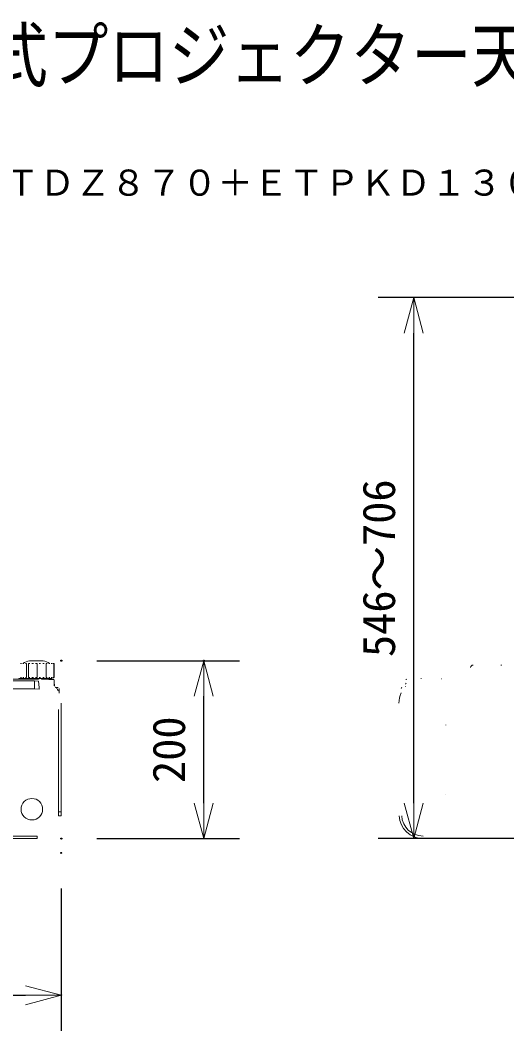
# Model space of a CAD drawing. Units: millimetres, scale not verified. Extents: x -63 to 62, y -56 to 57.
# Drawn here: x -20.1 to 7.3, y 0 to 56.8 of the extents above; entities that cross this region are included whole.
import ezdxf
from ezdxf.enums import TextEntityAlignment as Align

# ---------------------------------------------------------------- set-up
doc = ezdxf.new("R2010")
doc.units = ezdxf.units.MM
doc.header["$LTSCALE"] = 0.125
doc.header["$PDMODE"] = 32
doc.header["$PDSIZE"] = 0.0625
doc.layers.add('0-0_0', color=7, linetype='Continuous', lineweight=18)
for name, color, linetype in [('0-2_DEFPOINTS', 7, 'Continuous'), ('0-4_MOJI1', 7, 'Continuous'), ('0-6_SUNPO', 7, 'Continuous'), ('0-7_TOUROKU', 7, 'Continuous')]:
    doc.layers.add(name, color=color, linetype=linetype)
doc.styles.add('ＭＳ ゴシック', font='')
doc.styles.get('ＭＳ ゴシック').set_extended_font_data('MS Gothic')

# ---------------------------------------------------------------- blocks, each defined once
blk = doc.blocks.new('_OPEN30')
at = {"layer": '0-0_0'}
blk.add_line((0, 0), (-1, 0), dxfattribs=at)
blk.add_lwpolyline([(-1, 0.26795), (0, 0), (-1, -0.26795)], dxfattribs=at)
blk = doc.blocks.new('D8')
at = {"layer": '0-2_DEFPOINTS'}
for p in [(-34.3822, 6.1936), (-9.4835, 6.1936), (-9.4835, -1.8064)]:
    blk.add_point(p, dxfattribs=at)
at = {"layer": '0-6_SUNPO'}
for p, q in [((-34.3822, 4.1936), (-34.3822, -3.8064)), ((-9.4835, 4.1936), (-9.4835, -3.8064)), ((-32.3822, -1.8064), (-11.4835, -1.8064))]:
    blk.add_line(p, q, dxfattribs=at)
at = {"layer": '0-6_SUNPO', "xscale": 2, "yscale": 2, "rotation": 180}
blk.add_blockref('_OPEN30', (-34.3822, -1.8064), dxfattribs=at)
at = {"layer": '0-6_SUNPO', "xscale": 2, "yscale": 2}
blk.add_blockref('_OPEN30', (-9.4835, -1.8064), dxfattribs=at)
at = {"layer": '0-6_SUNPO', "style": 'ＭＳ ゴシック'}
blk.add_text('498', height=1.833, dxfattribs=at).set_placement((-23.8078, -1.3064), align=Align.BOTTOM_LEFT)
blk = doc.blocks.new('D7')
at = {"layer": '0-2_DEFPOINTS'}
for p in [(-9.4772, 16.9978), (-1.4772, 16.9978), (-9.4772, 6.9978)]:
    blk.add_point(p, dxfattribs=at)
at = {"layer": '0-6_SUNPO'}
for p, q in [((-7.4772, 16.9978), (0.5228, 16.9978)), ((-1.4772, 8.9978), (-1.4772, 14.9978)), ((-7.4772, 6.9978), (0.5228, 6.9978))]:
    blk.add_line(p, q, dxfattribs=at)
at = {"layer": '0-6_SUNPO', "xscale": 2, "yscale": 2}
for p, rotation in [((-1.4772, 16.9978), 90), ((-1.4772, 6.9978), 270)]:
    blk.add_blockref('_OPEN30', p, dxfattribs=dict(at, rotation=rotation))
at = {"layer": '0-6_SUNPO', "style": 'ＭＳ ゴシック'}
blk.add_text('200', height=1.833, rotation=90, dxfattribs=at).set_placement((-1.9772, 10.1228), align=Align.BOTTOM_LEFT)
blk = doc.blocks.new('D6')
at = {"layer": '0-2_DEFPOINTS'}
for p in [(10.3196, 37.4103), (18.3196, 37.4103), (18.3196, 6.9978)]:
    blk.add_point(p, dxfattribs=at)
at = {"layer": '0-6_SUNPO'}
for p, q in [((16.3196, 37.4103), (8.3196, 37.4103)), ((10.3196, 8.9978), (10.3196, 35.4103)), ((16.3196, 6.9978), (8.3196, 6.9978))]:
    blk.add_line(p, q, dxfattribs=at)
at = {"layer": '0-6_SUNPO', "xscale": 2, "yscale": 2}
for p, rotation in [((10.3196, 37.4103), 90), ((10.3196, 6.9978), 270)]:
    blk.add_blockref('_OPEN30', p, dxfattribs=dict(at, rotation=rotation))
at = {"layer": '0-6_SUNPO', "style": 'ＭＳ ゴシック'}
blk.add_text('546～706', height=1.833, rotation=90, dxfattribs=at).set_placement((9.8196, 17.204), align=Align.BOTTOM_LEFT)

msp = doc.modelspace()

# ---------------------------------------------------------------- linework, layer by layer
at = {"layer": '0-0_0'}
for p, q in [((-20.0044, 20.655), (-20.0393, 20.655)), ((-19.9901, 20.655), (-20.0044, 20.655)), ((-19.8757, 20.655), (-19.9224, 20.655)), ((-19.8621, 20.655), (-19.8757, 20.655)), ((-19.531, 20.655), (-19.5947, 20.655)), ((-19.5404, 20.805), (-18.7723, 20.805)), ((-19.5207, 20.655), (-19.531, 20.655)), ((-19.3983, 20.655), (-19.4005, 20.655)), ((-19.3301, 20.655), (-19.3983, 20.655)), ((-19.3221, 20.655), (-19.3301, 20.655)), ((-19.1912, 20.655), (-19.1965, 20.655)), ((-19.1215, 20.655), (-19.1912, 20.655)), ((-19.1163, 20.655), (-19.1215, 20.655)), ((-18.9122, 20.655), (-18.9145, 20.655)), ((-18.7817, 20.655), (-18.792, 20.655)), ((-18.718, 20.655), (-18.7817, 20.655)), ((-18.5971, 20.655), (-18.6094, 20.655)), ((-18.5407, 20.655), (-18.5971, 20.655)), ((-18.437, 20.655), (-18.4506, 20.655)), ((-18.3904, 20.655), (-18.437, 20.655)), ((-18.3083, 20.655), (-18.3227, 20.655)), ((-18.2734, 20.655), (-18.3083, 20.655)), ((-18.2167, 20.655), (-18.2312, 20.655)), ((-18.1951, 20.655), (-18.2167, 20.655)), ((-18.1661, 20.655), (-18.1802, 20.655)), ((-18.1588, 20.655), (-18.1661, 20.655)), ((-18.1588, 19.855), (-18.1588, 20.655)), ((-19.2558, 19.7722), (-41.1569, 19.7722)), ((-20.1543, 19.7925), (-19.2536, 19.7925)), ((-20.1326, 19.805), (-19.073, 19.805)), ((-20.0393, 19.855), (-20.0044, 19.855)), ((-20.0044, 19.855), (-19.9901, 19.855)), ((-19.9224, 19.855), (-19.8757, 19.855)), ((-19.8757, 19.855), (-19.8621, 19.855)), ((-19.5947, 19.855), (-19.531, 19.855)), ((-19.5404, 19.8338), (-19.5582, 19.855)), ((-19.5404, 19.855), (-19.5404, 19.805)), ((-19.531, 19.855), (-19.5207, 19.855)), ((-19.4005, 19.855), (-19.3983, 19.855)), ((-19.3983, 19.855), (-19.3301, 19.855)), ((-19.3301, 19.855), (-19.3221, 19.855)), ((-19.2558, 19.7722), (-19.029, 19.7603)), ((-19.1965, 19.855), (-19.1912, 19.855)), ((-19.1912, 19.855), (-19.1215, 19.855)), ((-19.1215, 19.855), (-19.1163, 19.855)), ((-18.2814, 19.805), (-19.073, 19.805)), ((-18.9145, 19.855), (-18.9122, 19.855)), ((-18.8707, 19.7979), (-18.7779, 19.793)), ((-18.77, 19.768), (-18.8657, 19.7729)), ((-18.792, 19.855), (-18.7817, 19.855)), ((-18.7817, 19.855), (-18.718, 19.855)), ((-18.7779, 19.793), (-18.1801, 19.7617)), ((-18.7723, 19.805), (-18.7723, 19.855)), ((-18.1564, 19.7367), (-18.77, 19.7681)), ((-18.77, 19.768), (-18.77, 19.7513)), ((-18.6094, 19.855), (-18.5971, 19.855)), ((-18.5971, 19.855), (-18.5407, 19.855)), ((-18.4506, 19.855), (-18.437, 19.855)), ((-18.437, 19.855), (-18.3904, 19.855)), ((-18.3227, 19.855), (-18.3083, 19.855)), ((-18.3083, 19.855), (-18.2734, 19.855)), ((-18.2807, 19.7669), (-18.2814, 19.805)), ((-18.2312, 19.855), (-18.2167, 19.855)), ((-18.2167, 19.855), (-18.1951, 19.855)), ((-18.1802, 19.855), (-18.1661, 19.855)), ((-18.1661, 19.855), (-18.1588, 19.855)), ((-18.1564, 19.3899), (-18.1564, 19.7367)), ((-18.1564, 19.4925), (-18.1364, 19.4925)), ((-18.1364, 19.4925), (-18.1364, 19.3693)), ((-18.0768, 19.3052), (-17.9288, 19.2975)), ((-17.8814, 19.2475), (-17.8814, 18.9931)), ((-17.7616, 18.4203), (-17.7564, 18.4203)), ((-17.7564, 18.4203), (-17.7564, 12.305)), ((-17.7564, 12.305), (-17.7679, 12.0843)), ((-41.2967, 10.805), (-19.1161, 10.805))]:
    msp.add_line(p, q, dxfattribs=at)
at = {"layer": '0-0_0', "color": 1}
for p, q in [((-19.7156, 19.855), (-19.7156, 20.655)), ((-19.5947, 19.855), (-19.5947, 20.655)), ((-19.1163, 19.855), (-19.1163, 20.655)), ((-18.5971, 19.855), (-18.5971, 20.655)), ((-18.1802, 19.855), (-18.1802, 20.655)), ((-41.1563, 19.6652), (-19.2565, 19.6652)), ((-19.0417, 19.654), (-19.2565, 19.6653)), ((-19.2564, 19.3089), (-19.2565, 19.6652)), ((-18.9934, 19.2951), (-19.026, 19.6531)), ((-19.2586, 19.2225), (-41.1541, 19.2225)), ((-19.2586, 19.2225), (-19.2564, 19.3089)), ((-19.2586, 19.2225), (-18.9979, 19.2088)), ((-19.2564, 19.3089), (-19.2564, 19.3089)), ((-18.9934, 19.2951), (-18.9979, 19.2088)), ((-17.9011, 18.0626), (-17.9011, 12.3088)), ((-17.9011, 12.3088), (-17.9124, 12.0919)), ((-17.8127, 12.0867), (-17.9124, 12.0919)), ((-17.8012, 12.3062), (-17.9011, 12.3088)), ((-17.8127, 12.0867), (-17.7679, 12.0843)), ((-17.8012, 12.3062), (-17.7564, 12.305)), ((-20.5814, 10.9497), (-19.1161, 10.9497)), ((-19.1161, 10.8498), (-19.1161, 10.9497)), ((-19.1161, 10.8498), (-19.1161, 10.805))]:
    msp.add_line(p, q, dxfattribs=at)
at = {"layer": '0-0_0'}
for points in [[(-19.7034, 20.655), (-19.7156, 20.655), (-19.772, 20.655)], [(-18.9145, 20.655), (-18.9827, 20.655), (-18.9906, 20.655)], [(-19.772, 19.855), (-19.7156, 19.855), (-19.7034, 19.855)], [(-18.9906, 19.855), (-18.9827, 19.855), (-18.9145, 19.855)]]:
    msp.add_lwpolyline(points, dxfattribs=at)
at = {"layer": '0-0_0', "color": 1}
msp.add_circle((-19.4064, 12.455), 0.605, dxfattribs=at)
at = {"layer": '0-0_0'}
for centre, radius, start, end in [((-19.1564, 19.355), 1.5, 104.83513, 119.92647), ((-19.1564, 19.355), 1.5, 60.07353, 75.16487), ((6.9427, 20.605), 0.05, 270, 315), ((-19.073, 19.79), 0.015, 0.5, 90), ((1.5685, 19.3693), 0.025, 317.80395, 0), ((1.6435, 19.4925), 0.05, 126.8702, 180), ((1.6385, 19.7367), 0.025, 93, 179.9586), ((2.4485, 19.7892), 0.015, 0, 93), ((3.633, 19.805), 0.025, 210, 270), ((-18.0755, 19.3302), 0.025, 221.43439, 267), ((-19.1077, 18.4203), 1.375, 30.97409, 37.21788), ((-17.8564, 18.9931), 0.025, 180, 204.61998), ((2.5635, 18.4203), 1.35, 155.05585, 180), ((1.3885, 19.2475), 0.05, 93, 180), ((3.8135, 17.2281), 0.05, 309.85458, 324.60886), ((3.8135, 13.2319), 0.05, 35.39114, 50.14542), ((2.5732, 12.155), 1.35, 183, 270)]:
    msp.add_arc(centre, radius, start, end, dxfattribs=at)
at = {"layer": '0-0_0', "color": 1}
for centre, radius, start, end in [((5.3893, 20.405), 0.15, 90, 170), ((2.5732, 12.155), 1.2053, 183, 270)]:
    msp.add_arc(centre, radius, start, end, dxfattribs=at)
at = {"layer": '0-0_0'}
for centre, major_axis, ratio, start_param, end_param in [((-19.0727, 19.7614), (-0.0014, -0.0149), 0.000383, 3.7056345, 4.6311718), ((-19.0729, 19.783), (0.015, 0.0001), 0.305332, 6.2831853, 7.7705755), ((-18.9914, 19.7814), (-0.015, 0), 0.216731, 4.5697979, 6.2831853), ((-18.9914, 19.7503), (0.0013, 0.0149), 0.052142, 5.222342, 6.2831853), ((-18.872, 19.7729), (-0.0013, -0.025), 0.251463, 1.5839742, 3.1415927), ((-18.0114, 19.2519), (-0.0199, -0.0151), 0.031683, 4.7540783, 6.2831853), ((-17.9274, 19.1279), (-0.0214, -0.0129), 0.026962, 4.7572769, 6.2831853)]:
    msp.add_ellipse(centre, major_axis=major_axis, ratio=ratio, start_param=start_param, end_param=end_param, dxfattribs=at)

# ---------------------------------------------------------------- block references
at = {"layer": '0-6_SUNPO'}
for name in ['D6', 'D7', 'D8']:
    msp.add_blockref(name, (-8.2715, 3.8072), dxfattribs=at)

# ---------------------------------------------------------------- texts
at = {"layer": '0-4_MOJI1', "style": 'ＭＳ ゴシック', "width": 0.85}
msp.add_text('ＤＬＰ方式プロジェクター天吊り金具付（レンズ付）', height=2.933, dxfattribs=at).set_placement((-35.5126, 52.5039), align=Align.BOTTOM_LEFT)
at = {"layer": '0-7_TOUROKU', "style": 'ＭＳ ゴシック'}
msp.add_text('ＰＴＤＺ８７０＋ＥＴＰＫＤ１３０Ｂ＋ＥＴＰＫＤ１３０Ｈ＋ＥＴＤＬＥ０３０', height=1.466, dxfattribs=at).set_placement((-22.9793, 46.5039), align=Align.BOTTOM_LEFT)

doc.saveas('drawing.dxf')
